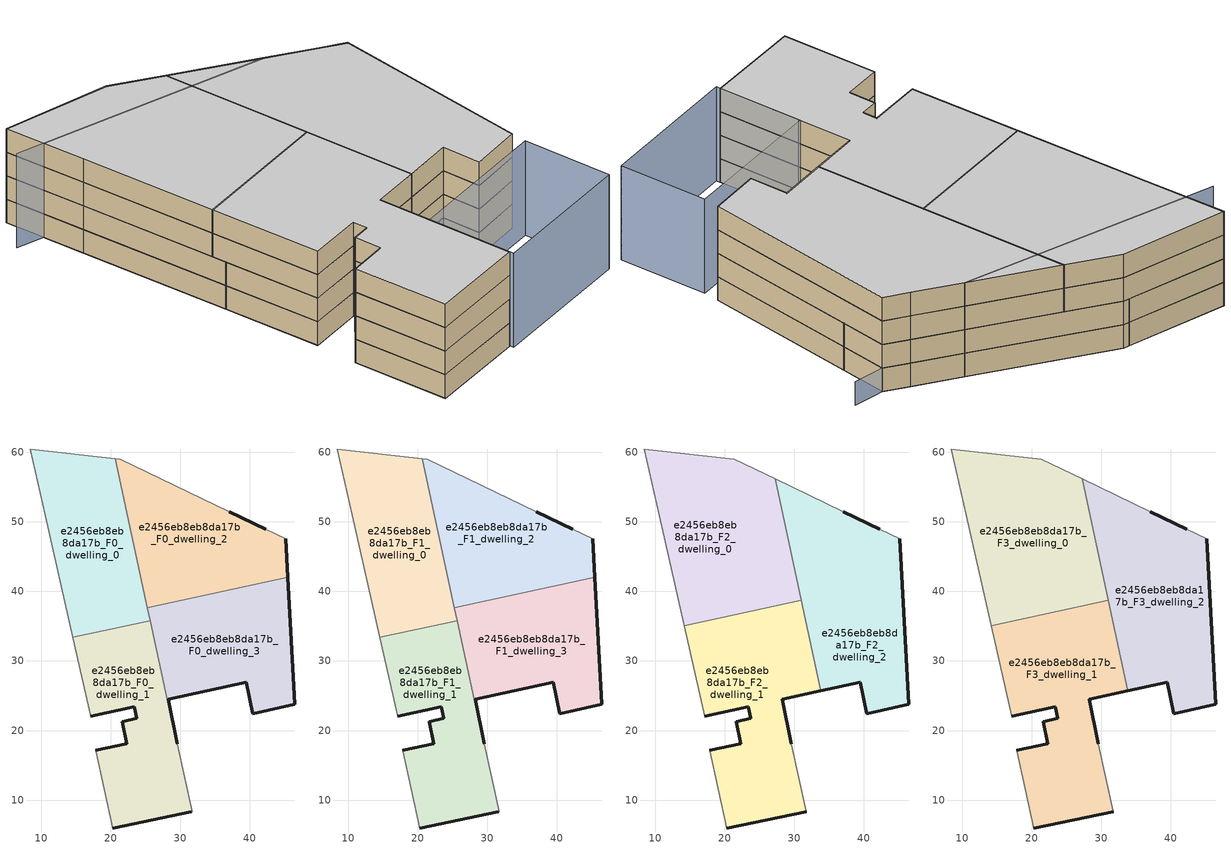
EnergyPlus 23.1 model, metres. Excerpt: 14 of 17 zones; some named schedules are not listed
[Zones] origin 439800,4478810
e2456eb8eb8da17b_F0_dwelling_0
 floor ground (EU_floor_Construction): 25.67,35.8 20.64,59.07 8.47,60.45 10.63,50.96 14.57,33.4 z0
 wall adiabatic (EU_wall_Construction): 14.57,33.4 10.63,50.96 8.47,60.45 20.64,59.07 z0:3
 wall to e2456eb8eb8da17b_F0_dwelling_1 (EU_wall_Construction): 25.67,35.8 14.57,33.4 z0:3
 wall to e2456eb8eb8da17b_F0_dwelling_2 (EU_wall_Construction): 20.64,59.07 25.27,37.67 z0:3
 wall to e2456eb8eb8da17b_F0_dwelling_3 (EU_wall_Construction): 25.27,37.67 25.67,35.8 z0:3
e2456eb8eb8da17b_F0_dwelling_1
 floor ground (EU_floor_Construction): 31.61,8.34 31.69,8.36 29.6,18.09 28.24,24.47 28.13,24.45 25.67,35.8 14.57,33.4 17.11,22.07 23.42,23.42 23.75,21.75 21.65,21.3 22.32,18.12 17.84,17.14 20.3,6 z0
 wall outside (EU_wall_Construction): 31.61,8.34 20.3,6 / 17.84,17.14 22.32,18.12 21.65,21.3 23.75,21.75 23.42,23.42 17.11,22.07 / 28.24,24.47 29.6,18.09 z0:3
 wall adiabatic (EU_wall_Construction): 20.3,6 17.84,17.14 / 17.11,22.07 14.57,33.4 / 29.6,18.09 31.69,8.36 31.61,8.34 z0:3
 wall to e2456eb8eb8da17b_F0_dwelling_3 (EU_wall_Construction): 25.67,35.8 28.13,24.45 28.24,24.47 z0:3
e2456eb8eb8da17b_F0_dwelling_2
 floor ground (EU_floor_Construction): 45.44,42.03 45.14,47.58 42.31,48.95 37.02,51.47 21.36,58.99 20.64,59.07 25.27,37.67 z0
 wall outside (EU_wall_Construction): 45.14,47.58 45.44,42.03 / 37.02,51.47 42.31,48.95 z0:3
 wall adiabatic (EU_wall_Construction): 42.31,48.95 45.14,47.58 / 20.64,59.07 21.36,58.99 37.02,51.47 z0:3
 wall to e2456eb8eb8da17b_F0_dwelling_3 (EU_wall_Construction): 45.44,42.03 25.27,37.67 z0:3
e2456eb8eb8da17b_F0_dwelling_3
 floor ground (EU_floor_Construction): 46.42,23.8 45.44,42.03 25.27,37.67 28.13,24.45 28.25,24.47 39.48,26.96 40.4,22.44 z0
 wall outside (EU_wall_Construction): 45.44,42.03 46.42,23.8 40.4,22.44 39.48,26.96 28.25,24.47 z0:3
e2456eb8eb8da17b_F1_dwelling_0
 floor to e2456eb8eb8da17b_F0_dwelling_0 (EU_floor_Construction): 25.67,35.8 20.64,59.07 8.47,60.45 10.63,50.96 14.57,33.4 z3
 wall adiabatic (EU_wall_Construction): 14.57,33.4 10.63,50.96 8.47,60.45 20.64,59.07 z3:6
 wall to e2456eb8eb8da17b_F1_dwelling_1 (EU_wall_Construction): 25.67,35.8 14.57,33.4 z3:6
 wall to e2456eb8eb8da17b_F1_dwelling_2 (EU_wall_Construction): 20.64,59.07 25.27,37.67 z3:6
 wall to e2456eb8eb8da17b_F1_dwelling_3 (EU_wall_Construction): 25.27,37.67 25.67,35.8 z3:6
e2456eb8eb8da17b_F1_dwelling_1
 floor to e2456eb8eb8da17b_F0_dwelling_1 (EU_floor_Construction): 31.61,8.34 31.69,8.36 29.6,18.09 28.24,24.47 28.13,24.45 25.67,35.8 14.57,33.4 17.11,22.07 23.42,23.42 23.75,21.75 21.65,21.3 22.32,18.12 17.84,17.14 20.3,6 z3
 wall outside (EU_wall_Construction): 31.61,8.34 20.3,6 / 17.84,17.14 22.32,18.12 21.65,21.3 23.75,21.75 23.42,23.42 17.11,22.07 / 28.24,24.47 29.6,18.09 z3:6
 wall adiabatic (EU_wall_Construction): 20.3,6 17.84,17.14 / 17.11,22.07 14.57,33.4 / 29.6,18.09 31.69,8.36 31.61,8.34 z3:6
 wall to e2456eb8eb8da17b_F1_dwelling_3 (EU_wall_Construction): 25.67,35.8 28.13,24.45 28.24,24.47 z3:6
e2456eb8eb8da17b_F1_dwelling_2
 floor to e2456eb8eb8da17b_F0_dwelling_2 (EU_floor_Construction): 45.44,42.03 45.14,47.58 42.31,48.95 37.02,51.47 21.36,58.99 20.64,59.07 25.27,37.67 z3
 wall outside (EU_wall_Construction): 45.14,47.58 45.44,42.03 / 37.02,51.47 42.31,48.95 z3:6
 wall adiabatic (EU_wall_Construction): 42.31,48.95 45.14,47.58 / 20.64,59.07 21.36,58.99 37.02,51.47 z3:6
 wall to e2456eb8eb8da17b_F1_dwelling_3 (EU_wall_Construction): 45.44,42.03 25.27,37.67 z3:6
e2456eb8eb8da17b_F1_dwelling_3
 floor to e2456eb8eb8da17b_F0_dwelling_3 (EU_floor_Construction): 46.42,23.8 45.44,42.03 25.27,37.67 28.13,24.45 28.25,24.47 39.48,26.96 40.4,22.44 z3
 wall outside (EU_wall_Construction): 45.44,42.03 46.42,23.8 40.4,22.44 39.48,26.96 28.25,24.47 z3:6
e2456eb8eb8da17b_F2_dwelling_0
 floor to e2456eb8eb8da17b_F1_dwelling_0 (EU_floor_Construction): 25.31,37.45 20.64,59.07 8.47,60.45 10.63,50.96 14.2,35.05 z6
 floor to e2456eb8eb8da17b_F1_dwelling_2 (EU_floor_Construction): 30.98,38.91 27.24,56.16 21.36,58.99 20.64,59.07 25.27,37.67 z6
 floor to e2456eb8eb8da17b_F1_dwelling_3 (EU_floor_Construction): 31.02,38.69 30.98,38.91 25.27,37.67 25.31,37.45 z6
 wall adiabatic (EU_wall_Construction): 14.2,35.05 10.63,50.96 8.47,60.45 21.36,58.99 27.24,56.16 z6:9
 wall to e2456eb8eb8da17b_F2_dwelling_1 (EU_wall_Construction): 31.02,38.69 14.2,35.05 z6:9
 wall to e2456eb8eb8da17b_F2_dwelling_2 (EU_wall_Construction): 27.24,56.16 31.02,38.69 z6:9
e2456eb8eb8da17b_F2_dwelling_1
 floor to e2456eb8eb8da17b_F1_dwelling_1 (EU_floor_Construction): 31.69,8.36 29.6,18.09 28.24,24.47 28.13,24.45 25.67,35.8 14.57,33.4 17.11,22.07 23.42,23.42 23.75,21.75 21.65,21.3 22.32,18.12 17.84,17.14 20.3,6 z6
 floor to e2456eb8eb8da17b_F1_dwelling_0 (EU_floor_Construction): 25.67,35.8 25.31,37.45 14.2,35.05 14.57,33.4 z6
 floor to e2456eb8eb8da17b_F1_dwelling_3 (EU_floor_Construction): 33.83,25.71 31.02,38.69 25.31,37.45 28.13,24.45 28.24,24.47 z6
 wall outside (EU_wall_Construction): 31.69,8.36 20.3,6 / 17.84,17.14 22.32,18.12 21.65,21.3 23.75,21.75 23.42,23.42 17.11,22.07 / 33.83,25.71 28.24,24.47 29.6,18.09 z6:9
 wall adiabatic (EU_wall_Construction): 29.6,18.09 31.69,8.36 / 20.3,6 17.84,17.14 / 17.11,22.07 14.2,35.05 z6:9
 wall to e2456eb8eb8da17b_F2_dwelling_2 (EU_wall_Construction): 31.02,38.69 33.83,25.71 z6:9
e2456eb8eb8da17b_F2_dwelling_2
 floor to e2456eb8eb8da17b_F1_dwelling_2 (EU_floor_Construction): 45.44,42.03 45.14,47.58 42.31,48.95 37.02,51.47 27.24,56.16 30.98,38.91 z6
 floor to e2456eb8eb8da17b_F1_dwelling_3 (EU_floor_Construction): 46.42,23.8 45.44,42.03 30.98,38.91 33.83,25.71 39.48,26.96 40.4,22.44 z6
 wall outside (EU_wall_Construction): 45.14,47.58 46.42,23.8 40.4,22.44 39.48,26.96 33.83,25.71 / 37.02,51.47 42.31,48.95 z6:9
 wall adiabatic (EU_wall_Construction): 27.24,56.16 37.02,51.47 / 42.31,48.95 45.14,47.58 z6:9
e2456eb8eb8da17b_F3_dwelling_0
 floor to e2456eb8eb8da17b_F2_dwelling_0 (EU_floor_Construction): 31.02,38.69 27.24,56.16 21.36,58.99 8.47,60.45 10.63,50.96 14.2,35.05 z9
 wall adiabatic (EU_wall_Construction): 14.2,35.05 10.63,50.96 8.47,60.45 21.36,58.99 27.24,56.16 z9:12
 wall to e2456eb8eb8da17b_F3_dwelling_1 (EU_wall_Construction): 31.02,38.69 14.2,35.05 z9:12
 wall to e2456eb8eb8da17b_F3_dwelling_2 (EU_wall_Construction): 27.24,56.16 31.02,38.69 z9:12
 ceiling to e2456eb8eb8da17b_F4_dwelling_0 (EU_floor_Construction): 27.24,56.16 31.02,38.69 14.2,35.05 10.63,50.96 8.47,60.45 21.36,58.99 z12
e2456eb8eb8da17b_F3_dwelling_1
 floor to e2456eb8eb8da17b_F2_dwelling_1 (EU_floor_Construction): 31.69,8.36 29.6,18.09 28.24,24.47 33.83,25.71 31.02,38.69 14.2,35.05 17.11,22.07 23.42,23.42 23.75,21.75 21.65,21.3 22.32,18.12 17.84,17.14 20.3,6 z9
 wall outside (EU_wall_Construction): 31.69,8.36 20.3,6 / 17.84,17.14 22.32,18.12 21.65,21.3 23.75,21.75 23.42,23.42 17.11,22.07 / 33.83,25.71 28.24,24.47 29.6,18.09 z9:12
 wall adiabatic (EU_wall_Construction): 29.6,18.09 31.69,8.36 / 20.3,6 17.84,17.14 / 17.11,22.07 14.2,35.05 z9:12
 wall to e2456eb8eb8da17b_F3_dwelling_2 (EU_wall_Construction): 31.02,38.69 33.83,25.71 z9:12
 ceiling to e2456eb8eb8da17b_F4_dwelling_1 (EU_floor_Construction): 31.02,38.69 33.83,25.71 28.24,24.47 29.6,18.09 31.69,8.36 20.3,6 17.84,17.14 22.32,18.12 21.65,21.3 23.75,21.75 23.42,23.42 17.11,22.07 14.2,35.05 z12
e2456eb8eb8da17b_F3_dwelling_2
 floor to e2456eb8eb8da17b_F2_dwelling_2 (EU_floor_Construction): 46.42,23.8 45.14,47.58 42.31,48.95 37.02,51.47 27.24,56.16 33.83,25.71 39.48,26.96 40.4,22.44 z9
 wall outside (EU_wall_Construction): 45.14,47.58 46.42,23.8 40.4,22.44 39.48,26.96 33.83,25.71 / 37.02,51.47 42.31,48.95 z9:12
 wall adiabatic (EU_wall_Construction): 27.24,56.16 37.02,51.47 / 42.31,48.95 45.14,47.58 z9:12
 ceiling to e2456eb8eb8da17b_F4_dwelling_2 (EU_floor_Construction): 42.31,48.95 45.14,47.58 46.42,23.8 40.4,22.44 39.48,26.96 33.83,25.71 27.24,56.16 37.02,51.47 z12
shading: 37.01,51.47 6.22,56.36 / 31.79,7.91 29.55,18.32 / 29.55,18.32 46.53,21.97 / 46.53,21.97 48.77,11.56 / 48.77,11.56 31.79,7.91 z0:12; 48.84,47.47 42.27,47.67 z0:3
[Building]
EU S2 Campaign: North Axis=0; Terrain=City; Solar Distribution=FullExterior
[Site:Location]
Madrid: Latitude=40.5; Longitude=-3.5; Time Zone=1; Elevation=609
[SizingPeriod:WeatherFileDays]
AnnualSizingPeriod: Begin Month=1; Begin Day of Month=1; End Month=12; End Day of Month=31; Day of Week for Start Day=Monday; Use Weather File Daylight Saving Period=No; Use Weather File Rain and Snow Indicators=No
[MATERIAL]
EU_InternalMass_Material: Roughness=MediumRough; Thickness=0.1; Conductivity=1; Density=1800; Specific Heat=900; Thermal Absorptance=0.9; Solar Absorptance=0.7; Visible Absorptance=0.7
[MATERIAL:NOMASS] Roughness=MediumRough; Thermal Absorptance=0.9; Solar Absorptance=0.7; Visible Absorptance=0.7
Name | Thermal Resistance
EU_wall_NoMass | 0.419739
EU_floor_NoMass | 0.608284
[CONSTRUCTION]
EU_wall_Construction: EU_wall_NoMass
EU_floor_Construction: EU_floor_NoMass
EU_InternalMass_Construction: EU_InternalMass_Material
[ZONE] Type=1; Multiplier=1; Ceiling Height=autocalculate; Floor Area=autocalculate; Part of Total Floor Area=Yes
Name | Volume
e2456eb8eb8da17b_F0_dwelling_0; e2456eb8eb8da17b_F1_dwelling_0 | 885.726
e2456eb8eb8da17b_F2_dwelling_0; e2456eb8eb8da17b_F3_dwelling_0; e2456eb8eb8da17b_F2_dwelling_1; e2456eb8eb8da17b_F3_dwelling_1 | 1180.9
e2456eb8eb8da17b_F0_dwelling_1; e2456eb8eb8da17b_F1_dwelling_1 | 890.342
e2456eb8eb8da17b_F0_dwelling_2; e2456eb8eb8da17b_F1_dwelling_2 | 885.682
e2456eb8eb8da17b_F2_dwelling_2; e2456eb8eb8da17b_F3_dwelling_2 | 1180.94
e2456eb8eb8da17b_F0_dwelling_3; e2456eb8eb8da17b_F1_dwelling_3 | 881.046
[INTERNALMASS] Construction=EU_InternalMass_Construction
Name | Zone or ZoneList | Surface Area
e2456eb8eb8da17b_F0_dwelling_0_EU_InternalMass | e2456eb8eb8da17b_F0_dwelling_0 | 295.237
e2456eb8eb8da17b_F0_dwelling_1_EU_InternalMass | e2456eb8eb8da17b_F0_dwelling_1 | 296.782
e2456eb8eb8da17b_F0_dwelling_2_EU_InternalMass | e2456eb8eb8da17b_F0_dwelling_2 | 295.23
e2456eb8eb8da17b_F0_dwelling_3_EU_InternalMass | e2456eb8eb8da17b_F0_dwelling_3 | 293.679
e2456eb8eb8da17b_F1_dwelling_0_EU_InternalMass | e2456eb8eb8da17b_F1_dwelling_0 | 295.237
e2456eb8eb8da17b_F1_dwelling_1_EU_InternalMass | e2456eb8eb8da17b_F1_dwelling_1 | 296.782
e2456eb8eb8da17b_F1_dwelling_2_EU_InternalMass | e2456eb8eb8da17b_F1_dwelling_2 | 295.23
e2456eb8eb8da17b_F1_dwelling_3_EU_InternalMass | e2456eb8eb8da17b_F1_dwelling_3 | 293.679
e2456eb8eb8da17b_F2_dwelling_0_EU_InternalMass | e2456eb8eb8da17b_F2_dwelling_0 | 393.631
e2456eb8eb8da17b_F2_dwelling_1_EU_InternalMass | e2456eb8eb8da17b_F2_dwelling_1 | 393.636
e2456eb8eb8da17b_F2_dwelling_2_EU_InternalMass | e2456eb8eb8da17b_F2_dwelling_2 | 393.648
e2456eb8eb8da17b_F3_dwelling_0_EU_InternalMass | e2456eb8eb8da17b_F3_dwelling_0 | 393.631
e2456eb8eb8da17b_F3_dwelling_1_EU_InternalMass | e2456eb8eb8da17b_F3_dwelling_1 | 393.636
e2456eb8eb8da17b_F3_dwelling_2_EU_InternalMass | e2456eb8eb8da17b_F3_dwelling_2 | 393.648
[OTHEREQUIPMENT] Fuel Type=Electricity; Design Level Calculation Method=Watts/Area; Power per Zone Floor Area=1; Fraction Latent=0; Fraction Radiant=0; Fraction Lost=0; Carbon Dioxide Generation Rate=0; EndUse Subcategory=EU_Step8_InternalGains
Name | Zone or ZoneList or Space or SpaceList | Schedule
EU_Step8_InternalGain_e2456eb8eb8da17b_F0_dwelling_0_f000 | e2456eb8eb8da17b_F0_dwelling_0 | EU_Step8_GainSchedule_e2456eb8eb8da17b_F0_dwelling_0_f000
EU_Step8_InternalGain_e2456eb8eb8da17b_F0_dwelling_1_f000 | e2456eb8eb8da17b_F0_dwelling_1 | EU_Step8_GainSchedule_e2456eb8eb8da17b_F0_dwelling_1_f000
EU_Step8_InternalGain_e2456eb8eb8da17b_F0_dwelling_2_f000 | e2456eb8eb8da17b_F0_dwelling_2 | EU_Step8_GainSchedule_e2456eb8eb8da17b_F0_dwelling_2_f000
EU_Step8_InternalGain_e2456eb8eb8da17b_F0_dwelling_3_f000 | e2456eb8eb8da17b_F0_dwelling_3 | EU_Step8_GainSchedule_e2456eb8eb8da17b_F0_dwelling_3_f000
EU_Step8_InternalGain_e2456eb8eb8da17b_F1_dwelling_0_f000 | e2456eb8eb8da17b_F1_dwelling_0 | EU_Step8_GainSchedule_e2456eb8eb8da17b_F1_dwelling_0_f000
EU_Step8_InternalGain_e2456eb8eb8da17b_F1_dwelling_1_f000 | e2456eb8eb8da17b_F1_dwelling_1 | EU_Step8_GainSchedule_e2456eb8eb8da17b_F1_dwelling_1_f000
EU_Step8_InternalGain_e2456eb8eb8da17b_F1_dwelling_2_f000 | e2456eb8eb8da17b_F1_dwelling_2 | EU_Step8_GainSchedule_e2456eb8eb8da17b_F1_dwelling_2_f000
EU_Step8_InternalGain_e2456eb8eb8da17b_F1_dwelling_3_f000 | e2456eb8eb8da17b_F1_dwelling_3 | EU_Step8_GainSchedule_e2456eb8eb8da17b_F1_dwelling_3_f000
EU_Step8_InternalGain_e2456eb8eb8da17b_F2_dwelling_0_f000 | e2456eb8eb8da17b_F2_dwelling_0 | EU_Step8_GainSchedule_e2456eb8eb8da17b_F2_dwelling_0_f000
EU_Step8_InternalGain_e2456eb8eb8da17b_F2_dwelling_1_f000 | e2456eb8eb8da17b_F2_dwelling_1 | EU_Step8_GainSchedule_e2456eb8eb8da17b_F2_dwelling_1_f000
EU_Step8_InternalGain_e2456eb8eb8da17b_F2_dwelling_2_f000 | e2456eb8eb8da17b_F2_dwelling_2 | EU_Step8_GainSchedule_e2456eb8eb8da17b_F2_dwelling_2_f000
EU_Step8_InternalGain_e2456eb8eb8da17b_F3_dwelling_0_f000 | e2456eb8eb8da17b_F3_dwelling_0 | EU_Step8_GainSchedule_e2456eb8eb8da17b_F3_dwelling_0_f000
EU_Step8_InternalGain_e2456eb8eb8da17b_F3_dwelling_1_f000 | e2456eb8eb8da17b_F3_dwelling_1 | EU_Step8_GainSchedule_e2456eb8eb8da17b_F3_dwelling_1_f000
EU_Step8_InternalGain_e2456eb8eb8da17b_F3_dwelling_2_f000 | e2456eb8eb8da17b_F3_dwelling_2 | EU_Step8_GainSchedule_e2456eb8eb8da17b_F3_dwelling_2_f000
[ZONEVENTILATION:DESIGNFLOWRATE] Schedule=EU_AlwaysOn; Design Flow Rate Calculation Method=AirChanges/Hour; Air Changes per Hour=0.703302; Ventilation Type=Natural; Fan Pressure Rise=0; Fan Total Efficiency=1; Constant Term Coefficient=1; Temperature Term Coefficient=0; Velocity Term Coefficient=0; Velocity Squared Term Coefficient=0; Minimum Indoor Temperature=-100; Maximum Indoor Temperature=100; Delta Temperature=-100; Minimum Outdoor Temperature=-100; Maximum Outdoor Temperature=100; Maximum Wind Speed=40
Name | Zone or ZoneList or Space or SpaceList
EU_ConstantAir_e2456eb8eb8da17b_F0_dwelling_0 | e2456eb8eb8da17b_F0_dwelling_0
EU_ConstantAir_e2456eb8eb8da17b_F0_dwelling_1 | e2456eb8eb8da17b_F0_dwelling_1
EU_ConstantAir_e2456eb8eb8da17b_F0_dwelling_2 | e2456eb8eb8da17b_F0_dwelling_2
EU_ConstantAir_e2456eb8eb8da17b_F0_dwelling_3 | e2456eb8eb8da17b_F0_dwelling_3
EU_ConstantAir_e2456eb8eb8da17b_F1_dwelling_0 | e2456eb8eb8da17b_F1_dwelling_0
EU_ConstantAir_e2456eb8eb8da17b_F1_dwelling_1 | e2456eb8eb8da17b_F1_dwelling_1
EU_ConstantAir_e2456eb8eb8da17b_F1_dwelling_2 | e2456eb8eb8da17b_F1_dwelling_2
EU_ConstantAir_e2456eb8eb8da17b_F1_dwelling_3 | e2456eb8eb8da17b_F1_dwelling_3
EU_ConstantAir_e2456eb8eb8da17b_F2_dwelling_0 | e2456eb8eb8da17b_F2_dwelling_0
EU_ConstantAir_e2456eb8eb8da17b_F2_dwelling_1 | e2456eb8eb8da17b_F2_dwelling_1
EU_ConstantAir_e2456eb8eb8da17b_F2_dwelling_2 | e2456eb8eb8da17b_F2_dwelling_2
EU_ConstantAir_e2456eb8eb8da17b_F3_dwelling_0 | e2456eb8eb8da17b_F3_dwelling_0
EU_ConstantAir_e2456eb8eb8da17b_F3_dwelling_1 | e2456eb8eb8da17b_F3_dwelling_1
EU_ConstantAir_e2456eb8eb8da17b_F3_dwelling_2 | e2456eb8eb8da17b_F3_dwelling_2
[HVACTEMPLATE:THERMOSTAT] Constant Heating Setpoint=20; Constant Cooling Setpoint=50
EU_HeatOnly_e2456eb8eb8da17b_F0_dwelling_0; EU_HeatOnly_e2456eb8eb8da17b_F0_dwelling_1; EU_HeatOnly_e2456eb8eb8da17b_F0_dwelling_2; EU_HeatOnly_e2456eb8eb8da17b_F0_dwelling_3; EU_HeatOnly_e2456eb8eb8da17b_F1_dwelling_0; EU_HeatOnly_e2456eb8eb8da17b_F1_dwelling_1; EU_HeatOnly_e2456eb8eb8da17b_F1_dwelling_2; EU_HeatOnly_e2456eb8eb8da17b_F1_dwelling_3; EU_HeatOnly_e2456eb8eb8da17b_F2_dwelling_0; EU_HeatOnly_e2456eb8eb8da17b_F2_dwelling_1; EU_HeatOnly_e2456eb8eb8da17b_F2_dwelling_2; EU_HeatOnly_e2456eb8eb8da17b_F3_dwelling_0; EU_HeatOnly_e2456eb8eb8da17b_F3_dwelling_1; EU_HeatOnly_e2456eb8eb8da17b_F3_dwelling_2; EU_HeatOnly_e2456eb8eb8da17b_F4_dwelling_0; EU_HeatOnly_e2456eb8eb8da17b_F4_dwelling_1; EU_HeatOnly_e2456eb8eb8da17b_F4_dwelling_2
[HVACTEMPLATE:ZONE:IDEALLOADSAIRSYSTEM] System Availability Schedule=EU_AlwaysOn; Maximum Heating Supply Air Temperature=50; Minimum Cooling Supply Air Temperature=13; Maximum Heating Supply Air Humidity Ratio=0.0156; Minimum Cooling Supply Air Humidity Ratio=0.0077; Heating Limit=NoLimit; Cooling Limit=NoLimit; Heating Availability Schedule=EU_AlwaysOn; Cooling Availability Schedule=EU_CoolingOff; Dehumidification Control Type=ConstantSensibleHeatRatio; Cooling Sensible Heat Ratio=0.7; Dehumidification Setpoint=60; Humidification Control Type=None; Humidification Setpoint=30; Outdoor Air Method=None; Outdoor Air Flow Rate per Person=0.00944; Outdoor Air Flow Rate per Zone Floor Area=0; Outdoor Air Flow Rate per Zone=0; Demand Controlled Ventilation Type=None; Outdoor Air Economizer Type=NoEconomizer; Heat Recovery Type=None; Sensible Heat Recovery Effectiveness=0.7; Latent Heat Recovery Effectiveness=0.65
Name | Template Thermostat
e2456eb8eb8da17b_F0_dwelling_0 | EU_HeatOnly_e2456eb8eb8da17b_F0_dwelling_0
e2456eb8eb8da17b_F0_dwelling_1 | EU_HeatOnly_e2456eb8eb8da17b_F0_dwelling_1
e2456eb8eb8da17b_F0_dwelling_2 | EU_HeatOnly_e2456eb8eb8da17b_F0_dwelling_2
e2456eb8eb8da17b_F0_dwelling_3 | EU_HeatOnly_e2456eb8eb8da17b_F0_dwelling_3
e2456eb8eb8da17b_F1_dwelling_0 | EU_HeatOnly_e2456eb8eb8da17b_F1_dwelling_0
e2456eb8eb8da17b_F1_dwelling_1 | EU_HeatOnly_e2456eb8eb8da17b_F1_dwelling_1
e2456eb8eb8da17b_F1_dwelling_2 | EU_HeatOnly_e2456eb8eb8da17b_F1_dwelling_2
e2456eb8eb8da17b_F1_dwelling_3 | EU_HeatOnly_e2456eb8eb8da17b_F1_dwelling_3
e2456eb8eb8da17b_F2_dwelling_0 | EU_HeatOnly_e2456eb8eb8da17b_F2_dwelling_0
e2456eb8eb8da17b_F2_dwelling_1 | EU_HeatOnly_e2456eb8eb8da17b_F2_dwelling_1
e2456eb8eb8da17b_F2_dwelling_2 | EU_HeatOnly_e2456eb8eb8da17b_F2_dwelling_2
e2456eb8eb8da17b_F3_dwelling_0 | EU_HeatOnly_e2456eb8eb8da17b_F3_dwelling_0
e2456eb8eb8da17b_F3_dwelling_1 | EU_HeatOnly_e2456eb8eb8da17b_F3_dwelling_1
e2456eb8eb8da17b_F3_dwelling_2 | EU_HeatOnly_e2456eb8eb8da17b_F3_dwelling_2
